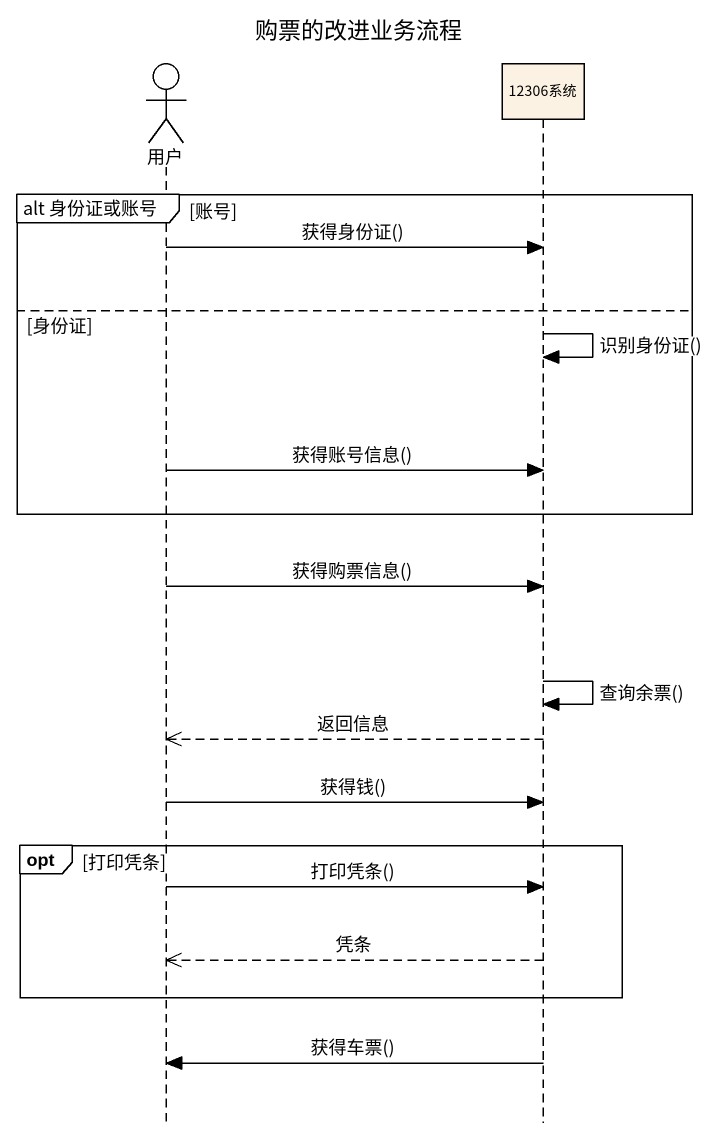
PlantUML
@startuml
title 购票的改进业务流程
hide footbox
actor 用户
participant "12306系统" as c12306系统

group alt 身份证或账号 [账号]
  用户 -> c12306系统 : 获得身份证()
else 身份证
  c12306系统 -> c12306系统 : 识别身份证()
  用户 -> c12306系统 : 获得账号信息()
end
用户 -> c12306系统 : 获得购票信息()
c12306系统 -> c12306系统 : 查询余票()
c12306系统 -->> 用户 : 返回信息
用户 -> c12306系统 : 获得钱()
opt 打印凭条
  用户 -> c12306系统 : 打印凭条()
  c12306系统 -->> 用户 : 凭条
end
c12306系统 -> 用户 : 获得车票()
@enduml
